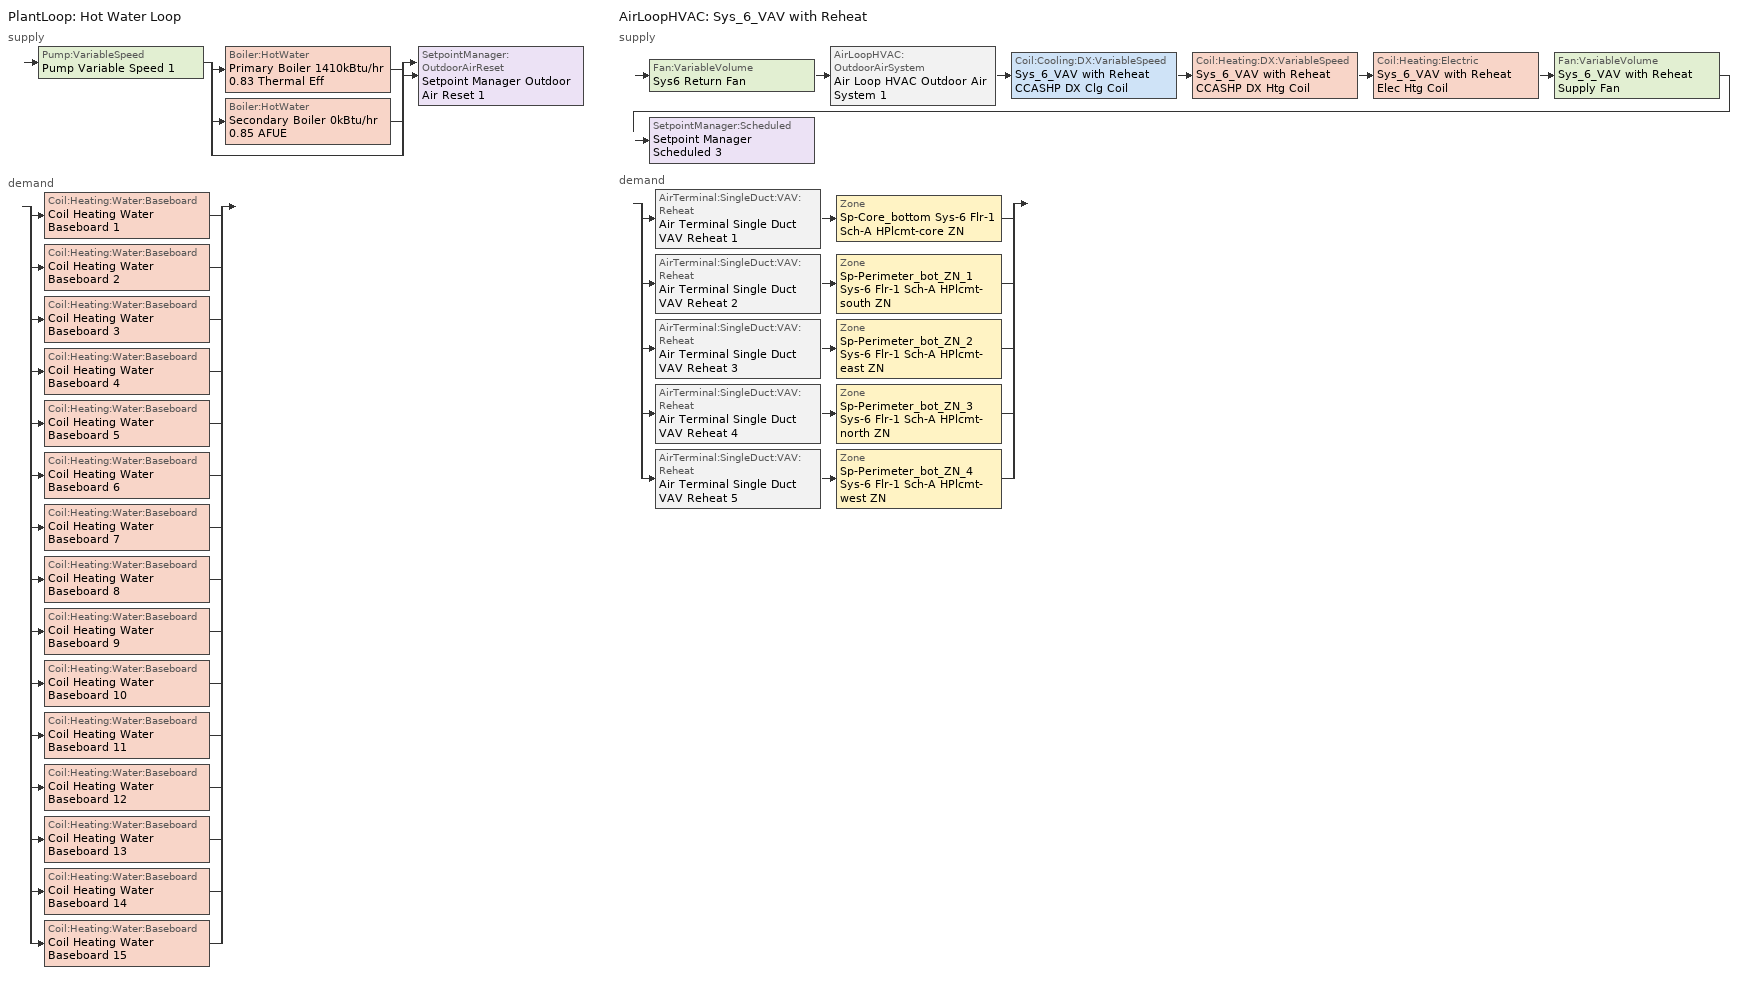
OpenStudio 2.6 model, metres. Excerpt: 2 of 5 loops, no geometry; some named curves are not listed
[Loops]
PlantLoop 'Hot Water Loop'
 supply: Pump:VariableSpeed 'Pump Variable Speed 1' > split
  | Boiler:HotWater 'Primary Boiler 1410kBtu/hr 0.83 Thermal Eff'
  | Boiler:HotWater 'Secondary Boiler 0kBtu/hr 0.85 AFUE'
  | bypass
  join > SetpointManager:OutdoorAirReset 'Setpoint Manager Outdoor Air Reset 1'
 demand: split
  | Coil:Heating:Water:Baseboard 'Coil Heating Water Baseboard 1'
  | Coil:Heating:Water:Baseboard 'Coil Heating Water Baseboard 2'
  | Coil:Heating:Water:Baseboard 'Coil Heating Water Baseboard 3'
  | Coil:Heating:Water:Baseboard 'Coil Heating Water Baseboard 4'
  | Coil:Heating:Water:Baseboard 'Coil Heating Water Baseboard 5'
  | Coil:Heating:Water:Baseboard 'Coil Heating Water Baseboard 6'
  | Coil:Heating:Water:Baseboard 'Coil Heating Water Baseboard 7'
  | Coil:Heating:Water:Baseboard 'Coil Heating Water Baseboard 8'
  | Coil:Heating:Water:Baseboard 'Coil Heating Water Baseboard 9'
  | Coil:Heating:Water:Baseboard 'Coil Heating Water Baseboard 10'
  | Coil:Heating:Water:Baseboard 'Coil Heating Water Baseboard 11'
  | Coil:Heating:Water:Baseboard 'Coil Heating Water Baseboard 12'
  | Coil:Heating:Water:Baseboard 'Coil Heating Water Baseboard 13'
  | Coil:Heating:Water:Baseboard 'Coil Heating Water Baseboard 14'
  | Coil:Heating:Water:Baseboard 'Coil Heating Water Baseboard 15'
AirLoopHVAC 'Sys_6_VAV with Reheat'
 supply: Fan:VariableVolume 'Sys6 Return Fan' > AirLoopHVAC:OutdoorAirSystem 'Air Loop HVAC Outdoor Air System 1' > Coil:Cooling:DX:VariableSpeed 'Sys_6_VAV with Reheat CCASHP DX Clg Coil' > Coil:Heating:DX:VariableSpeed 'Sys_6_VAV with Reheat CCASHP DX Htg Coil' > Coil:Heating:Electric 'Sys_6_VAV with Reheat Elec Htg Coil' > Fan:VariableVolume 'Sys_6_VAV with Reheat Supply Fan' > SetpointManager:Scheduled 'Setpoint Manager Scheduled 3'
 demand: split
  | AirTerminal:SingleDuct:VAV:Reheat 'Air Terminal Single Duct VAV Reheat 1' > Zone 'Sp-Core_bottom Sys-6 Flr-1 Sch-A HPlcmt-core ZN'
  | AirTerminal:SingleDuct:VAV:Reheat 'Air Terminal Single Duct VAV Reheat 2' > Zone 'Sp-Perimeter_bot_ZN_1 Sys-6 Flr-1 Sch-A HPlcmt-south ZN'
  | AirTerminal:SingleDuct:VAV:Reheat 'Air Terminal Single Duct VAV Reheat 3' > Zone 'Sp-Perimeter_bot_ZN_2 Sys-6 Flr-1 Sch-A HPlcmt-east ZN'
  | AirTerminal:SingleDuct:VAV:Reheat 'Air Terminal Single Duct VAV Reheat 4' > Zone 'Sp-Perimeter_bot_ZN_3 Sys-6 Flr-1 Sch-A HPlcmt-north ZN'
  | AirTerminal:SingleDuct:VAV:Reheat 'Air Terminal Single Duct VAV Reheat 5' > Zone 'Sp-Perimeter_bot_ZN_4 Sys-6 Flr-1 Sch-A HPlcmt-west ZN'
[Sizing:Zone] Zone Cooling Design Supply Air Temperature Input Method=SupplyAirTemperature; Zone Cooling Design Supply Air Temperature Difference {deltaC}=11.11; Zone Heating Design Supply Air Temperature Input Method=SupplyAirTemperature; Zone Heating Design Supply Air Temperature Difference {deltaC}=11.11; Zone Cooling Design Supply Air Humidity Ratio {kg-H2O/kg-air}=0.0085; Zone Heating Design Supply Air Humidity Ratio {kg-H2O/kg-air}=0.008; Cooling Design Air Flow Method=DesignDay; Heating Design Air Flow Method=DesignDay; Account for Dedicated Outdoor Air System=No; Dedicated Outdoor Air System Control Strategy=NeutralSupplyAir; Dedicated Outdoor Air Low Setpoint Temperature for Design {C}=autosize; Dedicated Outdoor Air High Setpoint Temperature for Design {C}=autosize
Name | Zone Cooling Design Supply Air Temperature {C} | Zone Heating Design Supply Air Temperature {C} | Zone Heating Sizing Factor | Zone Cooling Sizing Factor
Sp-FirstFloor_Plenum Sys-0 Flr-1 Sch-- undefined - HPlcmt-north ZN; Sp-MidFloor_Plenum Sys-0 Flr-2 Sch-- undefined - HPlcmt-north ZN; Sp-TopFloor_Plenum Sys-0 Flr-3 Sch-- undefined - HPlcmt-north ZN | 14 | 40
Sp-Perimeter_bot_ZN_3 Sys-6 Flr-1 Sch-A HPlcmt-north ZN; Sp-Perimeter_bot_ZN_2 Sys-6 Flr-1 Sch-A HPlcmt-east ZN; Sp-Perimeter_bot_ZN_4 Sys-6 Flr-1 Sch-A HPlcmt-west ZN; Sp-Perimeter_bot_ZN_1 Sys-6 Flr-1 Sch-A HPlcmt-south ZN; Sp-Core_bottom Sys-6 Flr-1 Sch-A HPlcmt-core ZN | 13 | 43 | 1.3 | 1.1
[Zone equipment]
Sp-Perimeter_bot_ZN_3 Sys-6 Flr-1 Sch-A HPlcmt-north ZN: Air Terminal Single Duct VAV Reheat 4, Sp-Perimeter_bot_ZN_3 Sys-6 Flr-1 Sch-A HPlcmt-north ZN Elec Baseboard
Sp-Perimeter_bot_ZN_2 Sys-6 Flr-1 Sch-A HPlcmt-east ZN: Air Terminal Single Duct VAV Reheat 3, Sp-Perimeter_bot_ZN_2 Sys-6 Flr-1 Sch-A HPlcmt-east ZN Elec Baseboard
Sp-Perimeter_bot_ZN_4 Sys-6 Flr-1 Sch-A HPlcmt-west ZN: Air Terminal Single Duct VAV Reheat 5, Sp-Perimeter_bot_ZN_4 Sys-6 Flr-1 Sch-A HPlcmt-west ZN Elec Baseboard
Sp-Perimeter_bot_ZN_1 Sys-6 Flr-1 Sch-A HPlcmt-south ZN: Air Terminal Single Duct VAV Reheat 2, Sp-Perimeter_bot_ZN_1 Sys-6 Flr-1 Sch-A HPlcmt-south ZN Elec Baseboard
Sp-Core_bottom Sys-6 Flr-1 Sch-A HPlcmt-core ZN: Air Terminal Single Duct VAV Reheat 1, Sp-Core_bottom Sys-6 Flr-1 Sch-A HPlcmt-core ZN Elec Baseboard
[PlantLoop]
Hot Water Loop: Fluid Type=Water; Glycol Concentration=0; Plant Loop Volume {m3}=Autocalculate; Load Distribution Scheme=Optimal
[Sizing:Plant]
Hot Water Loop: Loop Type=Heating; Design Loop Exit Temperature {C}=82; Loop Design Temperature Difference {deltaC}=16; Sizing Option=NonCoincident; Zone Timesteps in Averaging Window=1; Coincident Sizing Factor Mode=None
[Pump:VariableSpeed]
Pump Variable Speed 1: Motor Efficiency=0.865; Pump Control Type=Intermittent; Skin Loss Radiative Fraction=0.5; Design Power Sizing Method=PowerPerFlowPerPressure; Design Electric Power per Unit Flow Rate {W/(m3/s)}=348701.1; Design Shaft Power per Unit Flow Rate per Unit Head {W-s/m3-Pa}=1.45151; Design Minimum Flow Rate Fraction=0
[Boiler:HotWater] Fuel Type=NaturalGas; Normalized Boiler Efficiency Curve=BOILER-EFFFPLR-NECB2011; Water Outlet Upper Temperature Limit {C}=99; Parasitic Electric Load {W}=0; Sizing Factor=1
Name | Nominal Capacity {W} | Nominal Thermal Efficiency | Minimum Part Load Ratio | Boiler Flow Mode
Primary Boiler 1410kBtu/hr 0.83 Thermal Eff | 413305 | 0.83 | 0.25 | LeavingSetpointModulated
Secondary Boiler 0kBtu/hr 0.85 AFUE | 0.001 | 0.85 |  | ConstantFlow
[SetpointManager:OutdoorAirReset]
Setpoint Manager Outdoor Air Reset 1: Control Variable=Temperature; Setpoint at Outdoor Low Temperature {C}=82; Outdoor Low Temperature {C}=-16; Setpoint at Outdoor High Temperature {C}=60; Outdoor High Temperature {C}=0
[AirLoopHVAC]
Sys_6_VAV with Reheat: Availability Schedule=Sys_6_VAV with Reheat Occ Sch; Design Supply Air Flow Rate {m3/s}=AutoSize
[Sizing:System]
Sys_6_VAV with Reheat: Type of Load to Size On=Sensible; Design Outdoor Air Flow Rate {m3/s}=Autosize; Minimum System Air Flow Ratio=0.3; Preheat Design Temperature {C}=7; Preheat Design Humidity Ratio {kg-H2O/kg-Air}=0.008; Precool Design Temperature {C}=12.8; Precool Design Humidity Ratio {kg-H2O/kg-Air}=0.008; Central Cooling Design Supply Air Temperature {C}=13; Central Heating Design Supply Air Temperature {C}=13.1; Sizing Option=NonCoincident; 100% Outdoor Air in Cooling=No; 100% Outdoor Air in Heating=No; Central Cooling Design Supply Air Humidity Ratio {kg-H2O/kg-Air}=0.0085; Central Heating Design Supply Air Humidity Ratio {kg-H2O/kg-Air}=0.008; Cooling Design Air Flow Method=DesignDay; Cooling Design Air Flow Rate {m3/s}=0; Heating Design Air Flow Method=DesignDay; Heating Design Air Flow Rate {m3/s}=0; System Outdoor Air Method=ZoneSum; Zone Maximum Outdoor Air Fraction=1; Cooling Supply Air Flow Rate Per Floor Area {m3/s-m2}=0.00996765; Cooling Fraction of Autosized Cooling Supply Air Flow Rate=1; Cooling Supply Air Flow Rate Per Unit Cooling Capacity {m3/s-W}=3.94755e-05; Heating Supply Air Flow Rate Per Floor Area {m3/s-m2}=0.00996765; Heating Fraction of Autosized Heating Supply Air Flow Rate=1; Heating Fraction of Autosized Cooling Supply Air Flow Rate=1; Heating Supply Air Flow Rate Per Unit Heating Capacity {m3/s-W}=3.15882e-05; Cooling Design Capacity Method=CoolingDesignCapacity; Cooling Design Capacity {W}=autosize; Cooling Design Capacity Per Floor Area {W/m2}=234.7; Fraction of Autosized Cooling Design Capacity=1; Heating Design Capacity Method=HeatingDesignCapacity; Heating Design Capacity {W}=autosize; Heating Design Capacity Per Floor Area {W/m2}=157; Fraction of Autosized Heating Design Capacity=1; Central Cooling Capacity Control Method=OnOff
[Fan:VariableVolume] Availability Schedule=Always On Discrete; Maximum Flow Rate {m3/s}=Autosize; Fan Power Minimum Flow Rate Input Method=Fraction; Fan Power Minimum Flow Fraction=0.68; Fan Power Minimum Air Flow Rate {m3/s}=0; Motor In Airstream Fraction=1; Fan Power Coefficient 1=-2.4176; Fan Power Coefficient 2=9.5874; Fan Power Coefficient 3=-11.559; Fan Power Coefficient 4=5.4009; Fan Power Coefficient 5=0
Name | Fan Efficiency | Pressure Rise {Pa} | Motor Efficiency
Sys6 Return Fan | 0.299975 | 250 | 0.4615
Sys_6_VAV with Reheat Supply Fan | 0.549965 | 1000 | 0.8461
[Controller:OutdoorAir]
Controller Outdoor Air 1: Minimum Outdoor Air Flow Rate {m3/s}=autosize; Maximum Outdoor Air Flow Rate {m3/s}=Autosize; Economizer Control Type=DifferentialEnthalpy; Economizer Control Action Type=ModulateFlow; Lockout Type=NoLockout; Minimum Limit Type=FixedMinimum; Minimum Outdoor Air Schedule=Sys_6_VAV with Reheat Occ Sch; Controller Mechanical Ventilation=Controller Mechanical Ventilation 1; High Humidity Control=No; Heat Recovery Bypass Control Type=BypassWhenOAFlowGreaterThanMinimum
[Controller:MechanicalVentilation]
Controller Mechanical Ventilation 1: Availability Schedule=Always On Discrete; System Outdoor Air Method=ZoneSum
[AirLoopHVAC:OutdoorAirSystem]
Air Loop HVAC Outdoor Air System 1: Controller=Controller Outdoor Air 1
[SetpointManager:Scheduled]
Setpoint Manager Scheduled 3: Control Variable=Temperature; Schedule=Supply Air Temp
[AirTerminal:SingleDuct:VAV:Reheat] Availability Schedule=Always On Discrete; Maximum Air Flow Rate {m3/s}=AutoSize; Zone Minimum Air Flow Input Method=Constant; Constant Minimum Air Flow Fraction=0.3; Maximum Hot Water or Steam Flow Rate {m3/s}=AutoSize; Minimum Hot Water or Steam Flow Rate {m3/s}=0; Convergence Tolerance=0.001; Damper Heating Action=Normal; Maximum Flow per Zone Floor Area During Reheat {m3/s-m2}=AutoSize; Maximum Flow Fraction During Reheat=0.5; Maximum Reheat Air Temperature {C}=43; Control For Outdoor Air=No
Name | Fixed Minimum Air Flow Rate {m3/s} | Reheat Coil
Air Terminal Single Duct VAV Reheat 1 | 1.96707 | Coil Heating Electric 11
Air Terminal Single Duct VAV Reheat 2 | 0.414676 | Coil Heating Electric 12
Air Terminal Single Duct VAV Reheat 3 | 0.262524 | Coil Heating Electric 13
Air Terminal Single Duct VAV Reheat 4 | 0.414676 | Coil Heating Electric 14
Air Terminal Single Duct VAV Reheat 5 | 0.262507 | Coil Heating Electric 15
[Coil:Heating:Water:Baseboard] Heating Design Capacity Method=HeatingDesignCapacity; Heating Design Capacity {W}=autosize; Heating Design Capacity Per Floor Area {W/m2}=0; Fraction of Autosized Heating Design Capacity=0.8
Coil Heating Water Baseboard 1; Coil Heating Water Baseboard 2; Coil Heating Water Baseboard 3; Coil Heating Water Baseboard 4; Coil Heating Water Baseboard 5; Coil Heating Water Baseboard 6; Coil Heating Water Baseboard 7; Coil Heating Water Baseboard 8; Coil Heating Water Baseboard 9; Coil Heating Water Baseboard 10; Coil Heating Water Baseboard 11; Coil Heating Water Baseboard 12; Coil Heating Water Baseboard 13; Coil Heating Water Baseboard 14; Coil Heating Water Baseboard 15
[ZoneHVAC:Baseboard:Convective:Water] Availability Schedule=Always On Discrete
Name | Heating Coil
Zone HVAC Baseboard Convective Water 1 | Coil Heating Water Baseboard 1
Zone HVAC Baseboard Convective Water 2 | Coil Heating Water Baseboard 2
Zone HVAC Baseboard Convective Water 3 | Coil Heating Water Baseboard 3
Zone HVAC Baseboard Convective Water 4 | Coil Heating Water Baseboard 4
Zone HVAC Baseboard Convective Water 5 | Coil Heating Water Baseboard 5
Zone HVAC Baseboard Convective Water 6 | Coil Heating Water Baseboard 6
Zone HVAC Baseboard Convective Water 7 | Coil Heating Water Baseboard 7
Zone HVAC Baseboard Convective Water 8 | Coil Heating Water Baseboard 8
Zone HVAC Baseboard Convective Water 9 | Coil Heating Water Baseboard 9
Zone HVAC Baseboard Convective Water 10 | Coil Heating Water Baseboard 10
Zone HVAC Baseboard Convective Water 11 | Coil Heating Water Baseboard 11
Zone HVAC Baseboard Convective Water 12 | Coil Heating Water Baseboard 12
Zone HVAC Baseboard Convective Water 13 | Coil Heating Water Baseboard 13
Zone HVAC Baseboard Convective Water 14 | Coil Heating Water Baseboard 14
Zone HVAC Baseboard Convective Water 15 | Coil Heating Water Baseboard 15
[HeatExchanger:AirToAir:SensibleAndLatent] Availability Schedule=Always On Discrete; Nominal Supply Air Flow Rate {m3/s}=autosize; Sensible Effectiveness at 100% Heating Air Flow=0.5; Latent Effectiveness at 100% Heating Air Flow=0.5; Sensible Effectiveness at 75% Heating Air Flow=0.5; Latent Effectiveness at 75% Heating Air Flow=0.5; Sensible Effectiveness at 100% Cooling Air Flow=0.5; Latent Effectiveness at 100% Cooling Air Flow=0.5; Sensible Effectiveness at 75% Cooling Air Flow=0.5; Latent Effectiveness at 75% Cooling Air Flow=0.5; Nominal Electric Power {W}=552.415; Supply Air Outlet Temperature Control=Yes; Heat Exchanger Type=Rotary; Frost Control Type=ExhaustOnly; Threshold Temperature {C}=-23.3; Initial Defrost Time Fraction=0.167; Rate of Defrost Time Fraction Increase {1/K}=1.44; Economizer Lockout=Yes
Sys_6_VAV with Reheat ERV; Sys_6_VAV with Reheat 1 ERV; Sys_6_VAV with Reheat 2 ERV
[AvailabilityManager:NightCycle] Control Type=CycleOnAny; Thermostat Tolerance {deltaC}=1; Cycling Run Time {s}=3600
Availability Manager Night Cycle 1; Availability Manager Night Cycle 2; Availability Manager Night Cycle 3
[Coil:Cooling:DX:VariableSpeed]
Sys_6_VAV with Reheat CCASHP DX Clg Coil: Nominal Speed Level=1; Gross Rated Total Cooling Capacity At Selected Nominal Speed Level {W}=101973; Rated Air Flow Rate At Selected Nominal Speed Level {m3/s}=autosize; Nominal Time for Condensate to Begin Leaving the Coil {s}=0; Initial Moisture Evaporation Rate Divided by Steady-State AC Latent Capacity=0; Energy Part Load Fraction Curve=Mitsubishi Hyper Heating VRF CPLFFPLR curve 2; Condenser Type=AirCooled; Evaporative Condenser Pump Rated Power Consumption {W}=0; Crankcase Heater Capacity {W}=1e-06; Maximum Outdoor Dry-Bulb Temperature for Crankcase Heater Operation {C}=10; Basin Heater Capacity {W/K}=1e-06; Basin Heater Setpoint Temperature {C}=2
[Coil:Cooling:DX:VariableSpeed:SpeedData] Reference Unit Gross Rated Total Cooling Capacity {W}=8914.19; Reference Unit Gross Rated Sensible Heat Ratio=0.79; Reference Unit Gross Rated Cooling COP=3.13; Reference Unit Rated Air Flow Rate {m3/s}=0.944
Name | Total Cooling Capacity Function of Temperature Curve | Total Cooling Capacity Function of Air Flow Fraction Curve | Energy Input Ratio Function of Temperature Curve | Energy Input Ratio Function of Air Flow Fraction Curve
Coil Cooling DX Variable Speed Speed Data 1 | Mitsubishi Hyper Heating VRF CCAPFT curve | Mitsubishi Hyper Heating VRF CCAPFFF curve | Mitsubishi Hyper Heating VRF CEIRFT curve | Mitsubishi Hyper Heating VRF CEIRFFF curve
Coil Cooling DX Variable Speed Speed Data 2 | Mitsubishi Hyper Heating VRF CCAPFT curve 1 | Mitsubishi Hyper Heating VRF CCAPFFF curve 1 | Mitsubishi Hyper Heating VRF CEIRFT curve 1 | Mitsubishi Hyper Heating VRF CEIRFFF curve 1
Coil Cooling DX Variable Speed Speed Data 3 | Mitsubishi Hyper Heating VRF CCAPFT curve 2 | Mitsubishi Hyper Heating VRF CCAPFFF curve 2 | Mitsubishi Hyper Heating VRF CEIRFT curve 2 | Mitsubishi Hyper Heating VRF CEIRFFF curve 2
[Coil:Heating:Electric] Availability Schedule=Always On Discrete
Sys_6_VAV with Reheat Elec Htg Coil; Coil Heating Electric 11; Coil Heating Electric 12; Coil Heating Electric 13; Coil Heating Electric 14; Coil Heating Electric 15
[Coil:Heating:DX:VariableSpeed]
Sys_6_VAV with Reheat CCASHP DX Htg Coil: Nominal Speed Level=1; Rated Heating Capacity At Selected Nominal Speed Level {W}=101973; Rated Air Flow Rate At Selected Nominal Speed Level {m3/s}=autosize; Energy Part Load Fraction Curve=Mitsubishi Hyper Heating VRF HPLFFPLR curve 2; Minimum Outdoor Dry-Bulb Temperature for Compressor Operation {C}=-20; Maximum Outdoor Dry-Bulb Temperature for Defrost Operation {C}=5; Crankcase Heater Capacity {W}=1e-06; Maximum Outdoor Dry-Bulb Temperature for Crankcase Heater Operation {C}=10; Defrost Strategy=resistive; Defrost Control=timed; Defrost Time Period Fraction=0; Resistive Defrost Heater Capacity {W}=1e-06
[Coil:Heating:DX:VariableSpeed:SpeedData] Reference Unit Gross Rated Heating Capacity {W}=9124.85; Reference Unit Gross Rated Heating COP=3.37; Reference Unit Rated Air Flow Rate {m3/s}=0.653
Name | Heating Capacity Function of Temperature Curve | Total  Heating Capacity Function of Air Flow Fraction Curve | Energy Input Ratio Function of Temperature Curve | Energy Input Ratio Function of Air Flow Fraction Curve
Coil Heating DX Variable Speed Speed Data 1 | Mitsubishi Hyper Heating VRF HCAPFT curve | Mitsubishi Hyper Heating VRF HCAPFFF curve | Mitsubishi Hyper Heating VRF HEIRFT curve | Mitsubishi Hyper Heating VRF HEIRFFF curve
Coil Heating DX Variable Speed Speed Data 2 | Mitsubishi Hyper Heating VRF HCAPFT curve 1 | Mitsubishi Hyper Heating VRF HCAPFFF curve 1 | Mitsubishi Hyper Heating VRF HEIRFT curve 1 | Mitsubishi Hyper Heating VRF HEIRFFF curve 1
Coil Heating DX Variable Speed Speed Data 3 | Mitsubishi Hyper Heating VRF HCAPFT curve 2 | Mitsubishi Hyper Heating VRF HCAPFFF curve 2 | Mitsubishi Hyper Heating VRF HEIRFT curve 2 | Mitsubishi Hyper Heating VRF HEIRFFF curve 2
[SetpointManager:OutdoorAirPretreat] Minimum Setpoint Temperature {C}=-99; Maximum Setpoint Temperature {C}=99; Minimum Setpoint Humidity Ratio {kgWater/kgDryAir}=1e-05; Maximum Setpoint Humidity Ratio {kgWater/kgDryAir}=1
Setpoint Manager Outdoor Air Pretreat 4; Setpoint Manager Outdoor Air Pretreat 3; Setpoint Manager Outdoor Air Pretreat 2
[ZoneHVAC:Baseboard:Convective:Electric] Availability Schedule=Always On Discrete; Efficiency=1
Name | Nominal Capacity {W}
Sp-Core_bottom Sys-6 Flr-1 Sch-A HPlcmt-core ZN Elec Baseboard | 4349.95
Sp-Perimeter_bot_ZN_1 Sys-6 Flr-1 Sch-A HPlcmt-south ZN Elec Baseboard | 8451.15
Sp-Perimeter_bot_ZN_2 Sys-6 Flr-1 Sch-A HPlcmt-east ZN Elec Baseboard | 5756.09
Sp-Perimeter_bot_ZN_3 Sys-6 Flr-1 Sch-A HPlcmt-north ZN Elec Baseboard | 8567.33
Sp-Perimeter_bot_ZN_4 Sys-6 Flr-1 Sch-A HPlcmt-west ZN Elec Baseboard | 5756.03
[Schedule:Ruleset]
Name | Default Day Schedule | Summer Design Day Schedule | Winter Design Day Schedule
Supply Air Temp | Supply Air Temp Default
Sys_6_VAV with Reheat Occ Sch | Sys_6_VAV with Reheat Occ Sch Default | Sys_6_VAV with Reheat Occ Sch Summer Design Day | Sys_6_VAV with Reheat Occ Sch Winter Design Day
[Schedule:Day]
Supply Air Temp Default: 24, 0, 13
Sys_6_VAV with Reheat Occ Sch Default; Sys_6_VAV with Reheat Occ Sch Winter Design Day; Sys_6_VAV with Reheat Occ Sch Summer Design Day: 24, 0, 1
Sys_6_VAV with Reheat Occ Sch Monday; Sys_6_VAV with Reheat Occ Sch Tuesday; Sys_6_VAV with Reheat Occ Sch Wednesday; Sys_6_VAV with Reheat Occ Sch Thursday; Sys_6_VAV with Reheat Occ Sch Friday: 8, 0, 0, 19, 0, 1, 24, 0, 0
Sys_6_VAV with Reheat Occ Sch Saturday; Sys_6_VAV with Reheat Occ Sch Sunday: 24, 0, 0
[Schedule:Rule] Schedule Ruleset=Sys_6_VAV with Reheat Occ Sch; Date Specification Type=DateRange; Start Month=1; Start Day=1; End Month=12
Sys_6_VAV with Reheat Occ Sch Monday Rule: Rule Order=6; Day Schedule=Sys_6_VAV with Reheat Occ Sch Monday; Apply Monday=Yes; End Day=25
Sys_6_VAV with Reheat Occ Sch Tuesday Rule: Rule Order=5; Day Schedule=Sys_6_VAV with Reheat Occ Sch Tuesday; End Day=26; Apply Tuesday=Yes
Sys_6_VAV with Reheat Occ Sch Wednesday Rule: Rule Order=4; Day Schedule=Sys_6_VAV with Reheat Occ Sch Wednesday; End Day=27; Apply Wednesday=Yes
Sys_6_VAV with Reheat Occ Sch Thursday Rule: Rule Order=3; Day Schedule=Sys_6_VAV with Reheat Occ Sch Thursday; End Day=28; Apply Thursday=Yes
Sys_6_VAV with Reheat Occ Sch Friday Rule: Rule Order=2; Day Schedule=Sys_6_VAV with Reheat Occ Sch Friday; End Day=29; Apply Friday=Yes
Sys_6_VAV with Reheat Occ Sch Saturday Rule: Rule Order=1; Day Schedule=Sys_6_VAV with Reheat Occ Sch Saturday; End Day=30; Apply Saturday=Yes
Sys_6_VAV with Reheat Occ Sch Sunday Rule: Rule Order=0; Day Schedule=Sys_6_VAV with Reheat Occ Sch Sunday; End Day=31; Apply Sunday=Yes
[Schedule:Constant]
Always On Discrete: Value=1
[Curve:Biquadratic] Minimum Value of x=15; Maximum Value of x=24; Minimum Value of y=-5; Maximum Value of y=43
Name | Coefficient1 Constant | Coefficient2 x | Coefficient3 x**2 | Coefficient4 y | Coefficient5 y**2 | Coefficient6 x*y
Mitsubishi Hyper Heating VRF CCAPFT curve; Mitsubishi Hyper Heating VRF CCAPFT curve 1; Mitsubishi Hyper Heating VRF CCAPFT curve 2 | 0.178303 | 0.0531409 | -0.000326454 | 0.00852964 | -0.000128919 | -0.000313914
Mitsubishi Hyper Heating VRF CEIRFT curve; Mitsubishi Hyper Heating VRF CEIRFT curve 1; Mitsubishi Hyper Heating VRF CEIRFT curve 2 | 0.4084 | 0.0256637 | -0.000468567 | -0.00718285 | 0.000344681 | 9.99616e-05
[Curve:Quadratic] Coefficient3 x**2=0
Name | Coefficient1 Constant | Coefficient2 x | Minimum Value of x | Maximum Value of x
Mitsubishi Hyper Heating VRF CCAPFFF curve; Mitsubishi Hyper Heating VRF CCAPFFF curve 1; Mitsubishi Hyper Heating VRF CCAPFFF curve 2 | 0.8 | 0.2 | 0.5 | 1.5
Mitsubishi Hyper Heating VRF CEIRFFF curve; Mitsubishi Hyper Heating VRF CEIRFFF curve 1; Mitsubishi Hyper Heating VRF CEIRFFF curve 2 | 1 | 0 | 0 | 1
[Curve:Cubic]
BOILER-EFFFPLR-NECB2011: Coefficient1 Constant=0.2901; Coefficient2 x=2.6664; Coefficient3 x**2=-3.764; Coefficient4 x**3=1.82; Minimum Value of x=0; Maximum Value of x=1
[Table:MultiVariableLookup]
Mitsubishi Hyper Heating VRF CPLFFPLR curve 2: LinearInterpolationOfTable, 2, cubic, SingleLineIndependentVariableWithMatrix, 1, 0, 1, Dimensionless, Dimensionless, 1, 0.1, 0.865, 0.2, 0.88, 0.3, 0.895, 0.4, 0.91, 0.5, 1.154, 0.6, 1.144, 0.7, 1.119, 0.8, 1.087, 0.9, 1.052, 1, 1.015
Mitsubishi Hyper Heating VRF HPLFFPLR curve 2: LinearInterpolationOfTable, 2, cubic, SingleLineIndependentVariableWithMatrix, 1, 0, 1, Dimensionless, Dimensionless, 1, 0.1, 0.865, 0.2, 0.88, 0.3, 0.895, 0.4, 0.91, 0.5, 0.856226, 0.6, 0.918821, 0.7, 0.958967, 0.8, 0.983081, 0.9, 0.996186, 1, 1.00203
